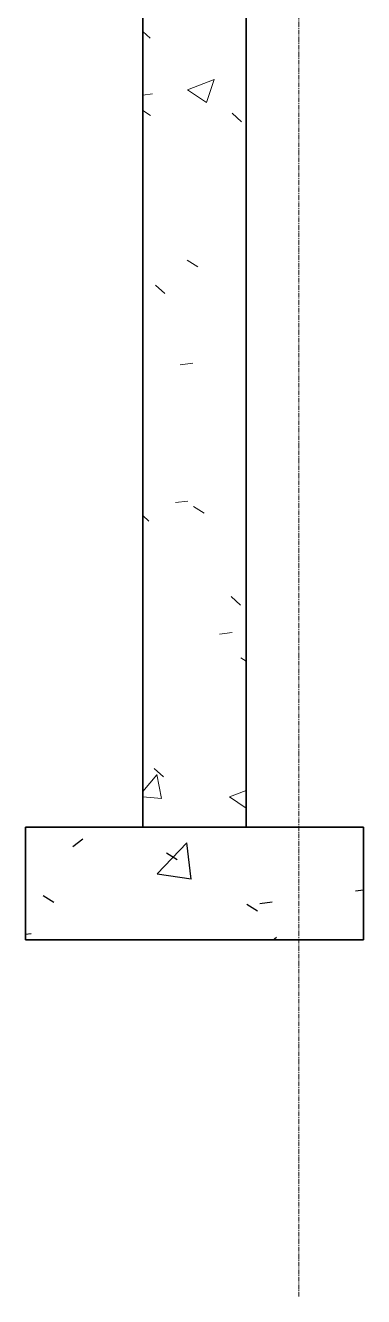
# Model space of a CAD drawing. Header units: millimetres. Extents: x -31954 to 493870, y 99509 to 604061.
# Drawn here: x 335703 to 336603, y 118568 to 121952 of the extents above; entities that cross this region are included whole.
import ezdxf

# ---------------------------------------------------------------- set-up
doc = ezdxf.new("R2010")
doc.units = ezdxf.units.MM
doc.header["$LTSCALE"] = 10
doc.linetypes.add('Center', pattern=[2, 1.25, -0.25, 0.25, -0.25])
for name, color, linetype, lineweight in [('A-HATCH', 9, 'Continuous', 0), ('S-FOOTING', 2, 'Continuous', 25), ('S-FOUNDATION', 1, 'Continuous', 25), ('S-GRID', 6, 'Center', 9)]:
    doc.layers.add(name, color=color, linetype=linetype, lineweight=lineweight)

msp = doc.modelspace()

# ---------------------------------------------------------------- linework, layer by layer
at = {"layer": 'A-HATCH', "lineweight": 9}
for p, q in [((336015, 121936.3), (336034.4, 121918.5)), ((336134, 121780.6), (336205.1, 121807.9)), ((336184.6, 121746.6), (336205.2, 121808)), ((336015, 121766.8), (336040.7, 121770.2)), ((336134, 121780.6), (336184.5, 121746.5)), ((336015, 121725.3), (336035.7, 121712.1)), ((336253.1, 121718.1), (336277.8, 121695.5)), ((336133.4, 121327.3), (336161.7, 121309.3)), ((336048.6, 121260.9), (336073.3, 121238.2)), ((336114.5, 121048.9), (336147.8, 121053.2)), ((336101.6, 120681.6), (336134.9, 120686)), ((336015, 120647), (336031.4, 120632)), ((336149.8, 120671.6), (336178.1, 120653.6)), ((336250.1, 120431.6), (336274.8, 120408.9)), ((336219.1, 120331.6), (336252.4, 120335.9)), ((336275.8, 120268.8), (336290, 120259.7)), ((336045.6, 119974.3), (336070.3, 119951.7)), ((336015, 119912.6), (336052.7, 119957.4)), ((336064.4, 119893.9), (336052.7, 119957.5)), ((336246, 119898), (336290, 119914.9)), ((336015, 119898.1), (336064.4, 119893.8)), ((336246, 119898), (336290, 119868.3))]:
    msp.add_line(p, q, dxfattribs=at)
at = {"layer": 'S-FOOTING', "lineweight": 35}
for p, q in [((336602.5, 119818), (335702.5, 119818)), ((335702.5, 119818), (335702.5, 119518)), ((336602.5, 119518), (336602.5, 119818)), ((335702.5, 119518), (336602.5, 119518))]:
    msp.add_line(p, q, dxfattribs=at)
at = {"layer": 'S-FOOTING'}
for p, q in [((335828.4, 119766), (335855, 119786.4)), ((336053.1, 119693.7), (336132.2, 119776.2)), ((336143.4, 119679.6), (336132.2, 119776.1)), ((336078, 119749.6), (336106.2, 119731.6)), ((336053.1, 119693.7), (336143.4, 119679.7)), ((335749.8, 119636), (335778.1, 119618)), ((336580.6, 119648.1), (336602.5, 119651)), ((336292.2, 119613.1), (336320.5, 119595.1)), ((336326.2, 119614.6), (336359.5, 119619)), ((335702.5, 119532.5), (335717.8, 119534.5)), ((336362, 119518), (336370.4, 119524.4))]:
    msp.add_line(p, q, dxfattribs=at)
at = {"layer": 'S-FOUNDATION', "lineweight": 35}
for p, q in [((336015, 122118), (336015, 119818)), ((336290, 119818), (336290, 122118))]:
    msp.add_line(p, q, dxfattribs=at)
at = {"layer": 'S-GRID'}
msp.add_line((336430, 118568), (336430, 137118), dxfattribs=at)

doc.saveas('drawing.dxf')
